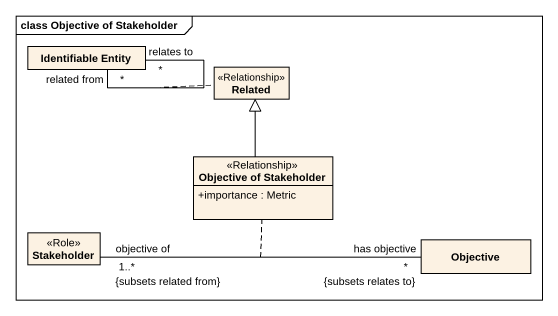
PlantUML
@startuml
mainframe class Objective of Stakeholder
hide circle
hide empty members
skinparam classAttributeIconSize 0
class "Identifiable Entity" as Identifiable_Entity
class Related <<Relationship>>
class "Objective of Stakeholder" as Objective_of_Stakeholder <<Relationship>> {
  +importance : Metric
}
class Stakeholder <<Role>>
class Objective
Identifiable_Entity "related from\n*" -- "relates to\n*" Identifiable_Entity
(Identifiable_Entity, Identifiable_Entity) .. Related
Objective_of_Stakeholder -up-|> Related
Stakeholder "objective of\n1..*\n{subsets related from}" -right- "has objective\n*\n{subsets relates to}" Objective
(Stakeholder, Objective) .. Objective_of_Stakeholder
@enduml
